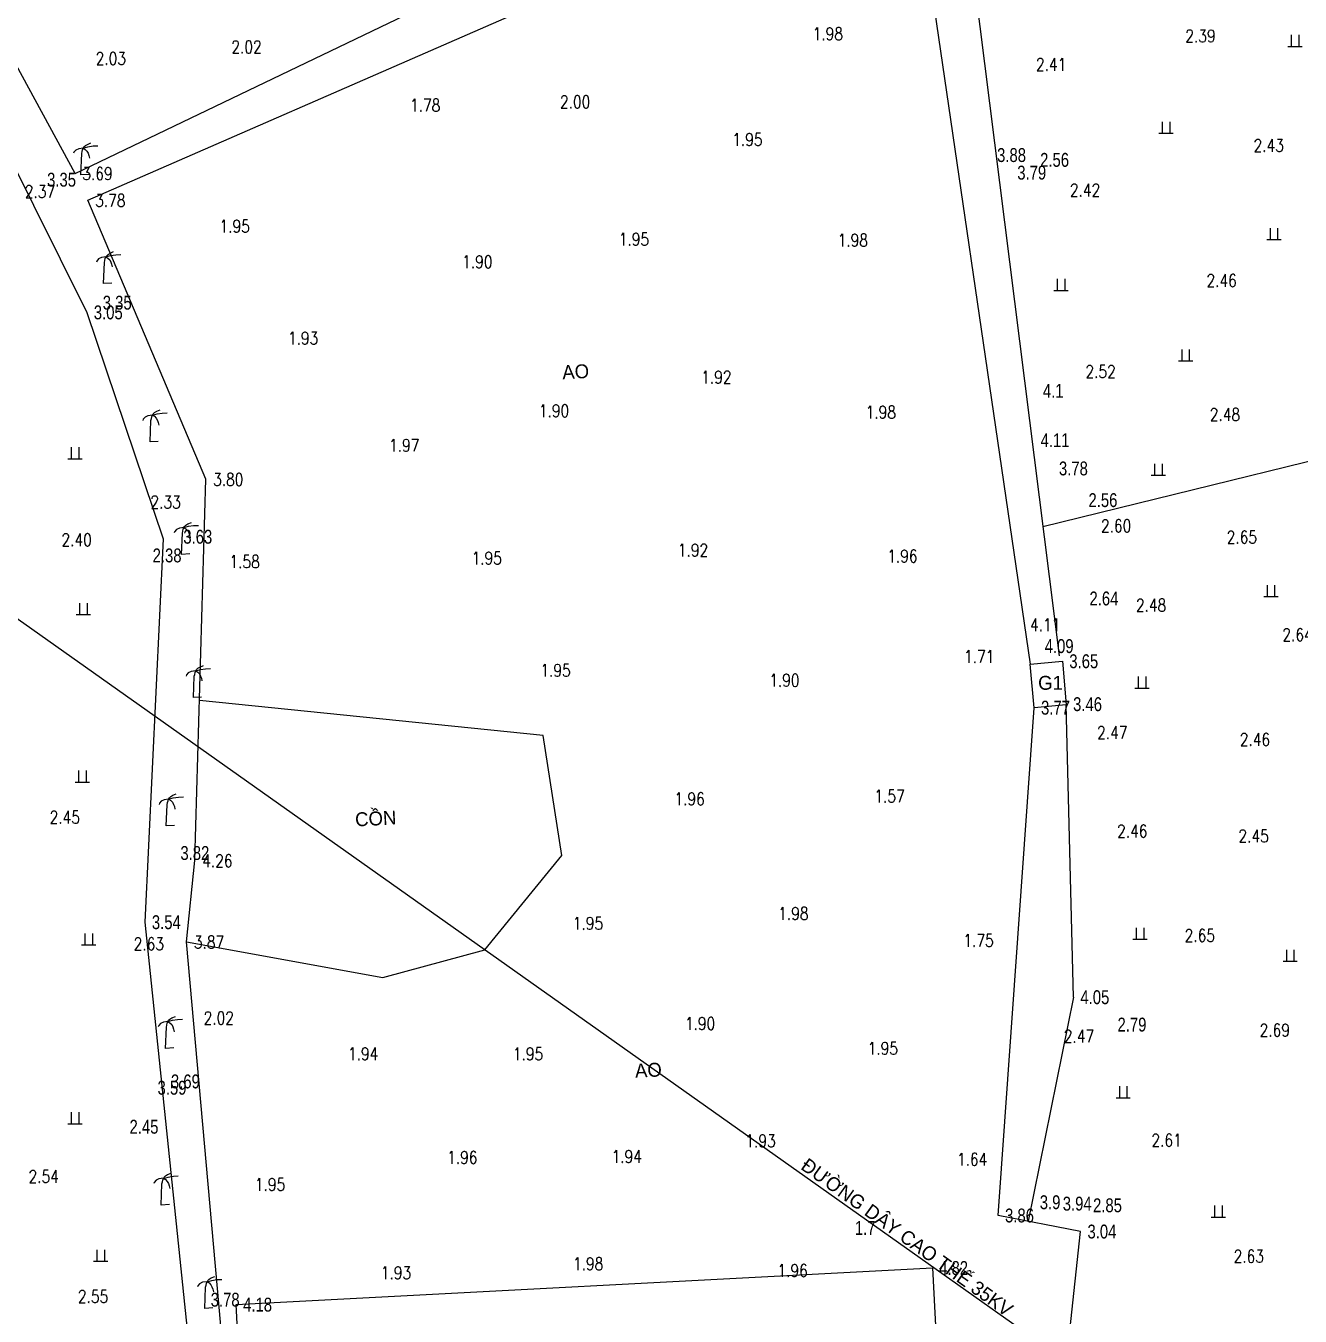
# Model space of a CAD drawing. Header units: metres. Extents: x 568068 to 569216, y 2065829 to 2066671.
# Drawn here: x 568948.7 to 569049.6, y 2066367 to 2066469.2 of the extents above; entities that cross this region are included whole.
import ezdxf

# ---------------------------------------------------------------- set-up
doc = ezdxf.new("R2010")
doc.units = ezdxf.units.M
doc.layers.add('neS', color=250, linetype='TUONG_XAY')
doc.styles.add('COS', font='vnsimli.shx', dxfattribs={"width": 0.8, "height": 1.1})
doc.styles.add('DIADANH1', font='VHAVAN.TTF', dxfattribs={"height": 2.3})
doc.linetypes.add('TAL_N_P', pattern='A,0.5,[130,ltypeshp.shx,S=0.25,R=0,X=0,Y=-0.25],1,[130,ltypeshp.shx,S=0.5,R=0,X=0,Y=-0.5],0.5', length=2)
doc.linetypes.add('TAL_N_T', pattern='A,0.5,[130,ltypeshp.shx,S=0.25,R=0,X=0,Y=0.25],1,[130,ltypeshp.shx,S=0.5,R=0,X=0,Y=0.5],0.5', length=2)
doc.linetypes.add('TUONG_XAY', pattern='A,0.1,[130,ltypeshp.shx,S=0.15,R=-90,X=0,Y=0.12],0.05,[130,ltypeshp.shx,S=0.15,R=-90,X=-0.05,Y=0.24],0.01,[130,ltypeshp.shx,S=0.12,R=0,X=0.09,Y=0.12],0.01,[130,ltypeshp.shx,S=0.12,R=0,X=-0.22,Y=0.12],2.4', length=2.57)
doc.linetypes.add('TUONGXAY', pattern='A,2,-0.8,[132,ltypeshp.shx,S=0.8,R=0,X=-0.8,Y=0],-0.8,8', length=11.6)

# ---------------------------------------------------------------- blocks, each defined once
blk = doc.blocks.new('A$C6F6A79B1')
at = {"layer": 'neS'}
for p, q in [((0, 0), (2.52, 0)), ((0.6, 2.03), (0.6, 0)), ((1.92, 2.03), (1.92, 0))]:
    blk.add_line(p, q, dxfattribs=at)

msp = doc.modelspace()

# ---------------------------------------------------------------- linework, layer by layer
at = {"layer": 'neS'}
for p, q in [((568952.87, 2066459.47), (568952.63, 2066459.37)), ((568952.87, 2066459.47), (568952.63, 2066459.37)), ((568952.87, 2066459.47), (568952.63, 2066459.37)), ((568952.87, 2066459.47), (568952.63, 2066459.37)), ((568953.21, 2066459.53), (568952.87, 2066459.47)), ((568953.21, 2066459.53), (568952.87, 2066459.47)), ((568953.21, 2066459.53), (568952.87, 2066459.47)), ((568953.21, 2066459.53), (568952.87, 2066459.47)), ((568953.17, 2066459.39), (568953.22, 2066459.52)), ((568953.17, 2066459.39), (568953.22, 2066459.52)), ((568953.17, 2066459.39), (568953.22, 2066459.52)), ((568953.17, 2066459.39), (568953.22, 2066459.52)), ((568953.22, 2066459.52), (568953.59, 2066459.63)), ((568953.22, 2066459.52), (568953.59, 2066459.63)), ((568953.22, 2066459.52), (568953.59, 2066459.63)), ((568953.22, 2066459.52), (568953.59, 2066459.63)), ((568953.22, 2066459.52), (568953.28, 2066459.62)), ((568953.22, 2066459.52), (568953.28, 2066459.62)), ((568953.22, 2066459.52), (568953.28, 2066459.62)), ((568953.22, 2066459.52), (568953.28, 2066459.62)), ((568953.22, 2066459.52), (568953.38, 2066459.42)), ((568953.22, 2066459.52), (568953.38, 2066459.42)), ((568953.22, 2066459.52), (568953.38, 2066459.42)), ((568953.22, 2066459.52), (568953.38, 2066459.42)), ((568953.28, 2066459.62), (568953.39, 2066459.72)), ((568953.28, 2066459.62), (568953.39, 2066459.72)), ((568953.28, 2066459.62), (568953.39, 2066459.72)), ((568953.28, 2066459.62), (568953.39, 2066459.72)), ((568953.39, 2066459.72), (568953.55, 2066459.82)), ((568953.39, 2066459.72), (568953.55, 2066459.82)), ((568953.39, 2066459.72), (568953.55, 2066459.82)), ((568953.39, 2066459.72), (568953.55, 2066459.82)), ((568953.55, 2066459.82), (568953.82, 2066459.93)), ((568953.55, 2066459.82), (568953.82, 2066459.93)), ((568953.55, 2066459.82), (568953.82, 2066459.93)), ((568953.55, 2066459.82), (568953.82, 2066459.93)), ((568953.59, 2066459.63), (568954, 2066459.69)), ((568953.59, 2066459.63), (568954, 2066459.69)), ((568953.59, 2066459.63), (568954, 2066459.69)), ((568953.59, 2066459.63), (568954, 2066459.69)), ((568954, 2066459.69), (568954.39, 2066459.7)), ((568954, 2066459.69), (568954.39, 2066459.7)), ((568954, 2066459.69), (568954.39, 2066459.7)), ((568954, 2066459.69), (568954.39, 2066459.7)), ((568952.49, 2066459.2), (568952.46, 2066459.11)), ((568952.49, 2066459.2), (568952.46, 2066459.11)), ((568952.49, 2066459.2), (568952.46, 2066459.11)), ((568952.49, 2066459.2), (568952.46, 2066459.11)), ((568952.63, 2066459.37), (568952.49, 2066459.2)), ((568952.63, 2066459.37), (568952.49, 2066459.2)), ((568952.63, 2066459.37), (568952.49, 2066459.2)), ((568952.63, 2066459.37), (568952.49, 2066459.2)), ((568953.04, 2066457.4), (568953.1, 2066459.09)), ((568953.04, 2066457.4), (568953.1, 2066459.09)), ((568953.04, 2066457.4), (568953.1, 2066459.09)), ((568953.04, 2066457.4), (568953.1, 2066459.09)), ((568953.1, 2066459.09), (568953.14, 2066459.24)), ((568953.1, 2066459.09), (568953.14, 2066459.24)), ((568953.1, 2066459.09), (568953.14, 2066459.24)), ((568953.1, 2066459.09), (568953.14, 2066459.24)), ((568953.14, 2066459.24), (568953.17, 2066459.39)), ((568953.14, 2066459.24), (568953.17, 2066459.39)), ((568953.14, 2066459.24), (568953.17, 2066459.39)), ((568953.14, 2066459.24), (568953.17, 2066459.39)), ((568953.38, 2066459.42), (568953.52, 2066459.28)), ((568953.38, 2066459.42), (568953.52, 2066459.28)), ((568953.38, 2066459.42), (568953.52, 2066459.28)), ((568953.38, 2066459.42), (568953.52, 2066459.28)), ((568953.52, 2066459.28), (568953.61, 2066459.11)), ((568953.52, 2066459.28), (568953.61, 2066459.11)), ((568953.52, 2066459.28), (568953.61, 2066459.11)), ((568953.52, 2066459.28), (568953.61, 2066459.11)), ((568953.61, 2066459.11), (568953.67, 2066458.93)), ((568953.61, 2066459.11), (568953.67, 2066458.93)), ((568953.61, 2066459.11), (568953.67, 2066458.93)), ((568953.61, 2066459.11), (568953.67, 2066458.93)), ((568953.67, 2066458.93), (568953.72, 2066458.72)), ((568953.67, 2066458.93), (568953.72, 2066458.72)), ((568953.67, 2066458.93), (568953.72, 2066458.72)), ((568953.67, 2066458.93), (568953.72, 2066458.72)), ((568953.69, 2066457.44), (568953.04, 2066457.4)), ((568953.69, 2066457.44), (568953.04, 2066457.4)), ((568953.69, 2066457.44), (568953.04, 2066457.4)), ((568953.69, 2066457.44), (568953.04, 2066457.4)), ((568955.35, 2066451.21), (568955.62, 2066451.32)), ((568955.35, 2066451.21), (568955.62, 2066451.32)), ((568955.35, 2066451.21), (568955.62, 2066451.32)), ((568955.35, 2066451.21), (568955.62, 2066451.32)), ((568954.29, 2066450.58), (568954.26, 2066450.49)), ((568954.29, 2066450.58), (568954.26, 2066450.49)), ((568954.29, 2066450.58), (568954.26, 2066450.49)), ((568954.29, 2066450.58), (568954.26, 2066450.49)), ((568954.43, 2066450.75), (568954.29, 2066450.58)), ((568954.43, 2066450.75), (568954.29, 2066450.58)), ((568954.43, 2066450.75), (568954.29, 2066450.58)), ((568954.43, 2066450.75), (568954.29, 2066450.58)), ((568954.67, 2066450.86), (568954.43, 2066450.75)), ((568954.67, 2066450.86), (568954.43, 2066450.75)), ((568954.67, 2066450.86), (568954.43, 2066450.75)), ((568954.67, 2066450.86), (568954.43, 2066450.75)), ((568955.01, 2066450.91), (568954.67, 2066450.86)), ((568955.01, 2066450.91), (568954.67, 2066450.86)), ((568955.01, 2066450.91), (568954.67, 2066450.86)), ((568955.01, 2066450.91), (568954.67, 2066450.86)), ((568954.84, 2066448.79), (568954.9, 2066450.47)), ((568954.84, 2066448.79), (568954.9, 2066450.47)), ((568954.84, 2066448.79), (568954.9, 2066450.47)), ((568954.84, 2066448.79), (568954.9, 2066450.47)), ((568954.9, 2066450.47), (568954.94, 2066450.63)), ((568954.9, 2066450.47), (568954.94, 2066450.63)), ((568954.9, 2066450.47), (568954.94, 2066450.63)), ((568954.9, 2066450.47), (568954.94, 2066450.63)), ((568954.94, 2066450.63), (568954.97, 2066450.77)), ((568954.94, 2066450.63), (568954.97, 2066450.77)), ((568954.94, 2066450.63), (568954.97, 2066450.77)), ((568954.94, 2066450.63), (568954.97, 2066450.77)), ((568954.97, 2066450.77), (568955.02, 2066450.9)), ((568954.97, 2066450.77), (568955.02, 2066450.9)), ((568954.97, 2066450.77), (568955.02, 2066450.9)), ((568954.97, 2066450.77), (568955.02, 2066450.9)), ((568955.02, 2066450.9), (568955.39, 2066451.01)), ((568955.02, 2066450.9), (568955.39, 2066451.01)), ((568955.02, 2066450.9), (568955.39, 2066451.01)), ((568955.02, 2066450.9), (568955.39, 2066451.01)), ((568955.02, 2066450.9), (568955.08, 2066451)), ((568955.02, 2066450.9), (568955.08, 2066451)), ((568955.02, 2066450.9), (568955.08, 2066451)), ((568955.02, 2066450.9), (568955.08, 2066451)), ((568955.02, 2066450.9), (568955.18, 2066450.81)), ((568955.02, 2066450.9), (568955.18, 2066450.81)), ((568955.02, 2066450.9), (568955.18, 2066450.81)), ((568955.02, 2066450.9), (568955.18, 2066450.81)), ((568955.08, 2066451), (568955.19, 2066451.1)), ((568955.08, 2066451), (568955.19, 2066451.1)), ((568955.08, 2066451), (568955.19, 2066451.1)), ((568955.08, 2066451), (568955.19, 2066451.1)), ((568955.18, 2066450.81), (568955.32, 2066450.66)), ((568955.18, 2066450.81), (568955.32, 2066450.66)), ((568955.18, 2066450.81), (568955.32, 2066450.66)), ((568955.18, 2066450.81), (568955.32, 2066450.66)), ((568955.19, 2066451.1), (568955.35, 2066451.21)), ((568955.19, 2066451.1), (568955.35, 2066451.21)), ((568955.19, 2066451.1), (568955.35, 2066451.21)), ((568955.19, 2066451.1), (568955.35, 2066451.21)), ((568955.32, 2066450.66), (568955.41, 2066450.49)), ((568955.32, 2066450.66), (568955.41, 2066450.49)), ((568955.32, 2066450.66), (568955.41, 2066450.49)), ((568955.32, 2066450.66), (568955.41, 2066450.49)), ((568955.39, 2066451.01), (568955.8, 2066451.07)), ((568955.39, 2066451.01), (568955.8, 2066451.07)), ((568955.39, 2066451.01), (568955.8, 2066451.07)), ((568955.39, 2066451.01), (568955.8, 2066451.07)), ((568955.41, 2066450.49), (568955.47, 2066450.32)), ((568955.41, 2066450.49), (568955.47, 2066450.32)), ((568955.41, 2066450.49), (568955.47, 2066450.32)), ((568955.41, 2066450.49), (568955.47, 2066450.32)), ((568955.47, 2066450.32), (568955.52, 2066450.11)), ((568955.47, 2066450.32), (568955.52, 2066450.11)), ((568955.47, 2066450.32), (568955.52, 2066450.11)), ((568955.47, 2066450.32), (568955.52, 2066450.11)), ((568955.8, 2066451.07), (568956.19, 2066451.09)), ((568955.8, 2066451.07), (568956.19, 2066451.09)), ((568955.8, 2066451.07), (568956.19, 2066451.09)), ((568955.8, 2066451.07), (568956.19, 2066451.09)), ((568955.49, 2066448.83), (568954.84, 2066448.79)), ((568955.49, 2066448.83), (568954.84, 2066448.79)), ((568955.49, 2066448.83), (568954.84, 2066448.79)), ((568955.49, 2066448.83), (568954.84, 2066448.79)), ((568957.98, 2066438.05), (568957.95, 2066437.96)), ((568957.98, 2066438.05), (568957.95, 2066437.96)), ((568957.98, 2066438.05), (568957.95, 2066437.96)), ((568957.98, 2066438.05), (568957.95, 2066437.96)), ((568958.12, 2066438.22), (568957.98, 2066438.05)), ((568958.12, 2066438.22), (568957.98, 2066438.05)), ((568958.12, 2066438.22), (568957.98, 2066438.05)), ((568958.12, 2066438.22), (568957.98, 2066438.05)), ((568958.35, 2066438.33), (568958.12, 2066438.22)), ((568958.35, 2066438.33), (568958.12, 2066438.22)), ((568958.35, 2066438.33), (568958.12, 2066438.22)), ((568958.35, 2066438.33), (568958.12, 2066438.22)), ((568958.7, 2066438.38), (568958.35, 2066438.33)), ((568958.7, 2066438.38), (568958.35, 2066438.33)), ((568958.7, 2066438.38), (568958.35, 2066438.33)), ((568958.7, 2066438.38), (568958.35, 2066438.33)), ((568958.59, 2066437.94), (568958.63, 2066438.1)), ((568958.59, 2066437.94), (568958.63, 2066438.1)), ((568958.59, 2066437.94), (568958.63, 2066438.1)), ((568958.59, 2066437.94), (568958.63, 2066438.1)), ((568958.63, 2066438.1), (568958.66, 2066438.24)), ((568958.63, 2066438.1), (568958.66, 2066438.24)), ((568958.63, 2066438.1), (568958.66, 2066438.24)), ((568958.63, 2066438.1), (568958.66, 2066438.24)), ((568958.66, 2066438.24), (568958.71, 2066438.37)), ((568958.66, 2066438.24), (568958.71, 2066438.37)), ((568958.66, 2066438.24), (568958.71, 2066438.37)), ((568958.66, 2066438.24), (568958.71, 2066438.37)), ((568958.71, 2066438.37), (568959.07, 2066438.48)), ((568958.71, 2066438.37), (568959.07, 2066438.48)), ((568958.71, 2066438.37), (568959.07, 2066438.48)), ((568958.71, 2066438.37), (568959.07, 2066438.48)), ((568958.71, 2066438.37), (568958.77, 2066438.47)), ((568958.71, 2066438.37), (568958.77, 2066438.47)), ((568958.71, 2066438.37), (568958.77, 2066438.47)), ((568958.71, 2066438.37), (568958.77, 2066438.47)), ((568958.71, 2066438.37), (568958.87, 2066438.28)), ((568958.71, 2066438.37), (568958.87, 2066438.28)), ((568958.71, 2066438.37), (568958.87, 2066438.28)), ((568958.71, 2066438.37), (568958.87, 2066438.28)), ((568958.77, 2066438.47), (568958.87, 2066438.57)), ((568958.77, 2066438.47), (568958.87, 2066438.57)), ((568958.77, 2066438.47), (568958.87, 2066438.57)), ((568958.77, 2066438.47), (568958.87, 2066438.57)), ((568958.87, 2066438.57), (568959.04, 2066438.68)), ((568958.87, 2066438.57), (568959.04, 2066438.68)), ((568958.87, 2066438.57), (568959.04, 2066438.68)), ((568958.87, 2066438.57), (568959.04, 2066438.68)), ((568958.87, 2066438.28), (568959.01, 2066438.13)), ((568958.87, 2066438.28), (568959.01, 2066438.13)), ((568958.87, 2066438.28), (568959.01, 2066438.13)), ((568958.87, 2066438.28), (568959.01, 2066438.13)), ((568959.01, 2066438.13), (568959.1, 2066437.96)), ((568959.01, 2066438.13), (568959.1, 2066437.96)), ((568959.01, 2066438.13), (568959.1, 2066437.96)), ((568959.01, 2066438.13), (568959.1, 2066437.96)), ((568959.04, 2066438.68), (568959.31, 2066438.79)), ((568959.04, 2066438.68), (568959.31, 2066438.79)), ((568959.04, 2066438.68), (568959.31, 2066438.79)), ((568959.04, 2066438.68), (568959.31, 2066438.79)), ((568959.07, 2066438.48), (568959.48, 2066438.54)), ((568959.07, 2066438.48), (568959.48, 2066438.54)), ((568959.07, 2066438.48), (568959.48, 2066438.54)), ((568959.07, 2066438.48), (568959.48, 2066438.54)), ((568959.48, 2066438.54), (568959.87, 2066438.55)), ((568959.48, 2066438.54), (568959.87, 2066438.55)), ((568959.48, 2066438.54), (568959.87, 2066438.55)), ((568959.48, 2066438.54), (568959.87, 2066438.55)), ((568958.52, 2066436.25), (568958.59, 2066437.94)), ((568958.52, 2066436.25), (568958.59, 2066437.94)), ((568958.52, 2066436.25), (568958.59, 2066437.94)), ((568958.52, 2066436.25), (568958.59, 2066437.94)), ((568959.1, 2066437.96), (568959.15, 2066437.79)), ((568959.1, 2066437.96), (568959.15, 2066437.79)), ((568959.1, 2066437.96), (568959.15, 2066437.79)), ((568959.1, 2066437.96), (568959.15, 2066437.79)), ((568959.15, 2066437.79), (568959.21, 2066437.57)), ((568959.15, 2066437.79), (568959.21, 2066437.57)), ((568959.15, 2066437.79), (568959.21, 2066437.57)), ((568959.15, 2066437.79), (568959.21, 2066437.57)), ((568959.17, 2066436.29), (568958.52, 2066436.25)), ((568959.17, 2066436.29), (568958.52, 2066436.25)), ((568959.17, 2066436.29), (568958.52, 2066436.25)), ((568959.17, 2066436.29), (568958.52, 2066436.25)), ((568961.52, 2066429.76), (568961.8, 2066429.87)), ((568961.52, 2066429.76), (568961.8, 2066429.87)), ((568961.52, 2066429.76), (568961.8, 2066429.87)), ((568961.52, 2066429.76), (568961.8, 2066429.87)), ((568960.46, 2066429.14), (568960.43, 2066429.05)), ((568960.46, 2066429.14), (568960.43, 2066429.05)), ((568960.46, 2066429.14), (568960.43, 2066429.05)), ((568960.46, 2066429.14), (568960.43, 2066429.05)), ((568960.6, 2066429.31), (568960.46, 2066429.14)), ((568960.6, 2066429.31), (568960.46, 2066429.14)), ((568960.6, 2066429.31), (568960.46, 2066429.14)), ((568960.6, 2066429.31), (568960.46, 2066429.14)), ((568960.84, 2066429.42), (568960.6, 2066429.31)), ((568960.84, 2066429.42), (568960.6, 2066429.31)), ((568960.84, 2066429.42), (568960.6, 2066429.31)), ((568960.84, 2066429.42), (568960.6, 2066429.31)), ((568961.19, 2066429.47), (568960.84, 2066429.42)), ((568961.19, 2066429.47), (568960.84, 2066429.42)), ((568961.19, 2066429.47), (568960.84, 2066429.42)), ((568961.19, 2066429.47), (568960.84, 2066429.42)), ((568961.01, 2066427.34), (568961.08, 2066429.03)), ((568961.01, 2066427.34), (568961.08, 2066429.03)), ((568961.01, 2066427.34), (568961.08, 2066429.03)), ((568961.01, 2066427.34), (568961.08, 2066429.03)), ((568961.08, 2066429.03), (568961.11, 2066429.18)), ((568961.08, 2066429.03), (568961.11, 2066429.18)), ((568961.08, 2066429.03), (568961.11, 2066429.18)), ((568961.08, 2066429.03), (568961.11, 2066429.18)), ((568961.11, 2066429.18), (568961.15, 2066429.33)), ((568961.11, 2066429.18), (568961.15, 2066429.33)), ((568961.11, 2066429.18), (568961.15, 2066429.33)), ((568961.11, 2066429.18), (568961.15, 2066429.33)), ((568961.15, 2066429.33), (568961.19, 2066429.46)), ((568961.15, 2066429.33), (568961.19, 2066429.46)), ((568961.15, 2066429.33), (568961.19, 2066429.46)), ((568961.15, 2066429.33), (568961.19, 2066429.46)), ((568961.19, 2066429.46), (568961.56, 2066429.57)), ((568961.19, 2066429.46), (568961.56, 2066429.57)), ((568961.19, 2066429.46), (568961.56, 2066429.57)), ((568961.19, 2066429.46), (568961.56, 2066429.57)), ((568961.19, 2066429.46), (568961.25, 2066429.56)), ((568961.19, 2066429.46), (568961.25, 2066429.56)), ((568961.19, 2066429.46), (568961.25, 2066429.56)), ((568961.19, 2066429.46), (568961.25, 2066429.56)), ((568961.19, 2066429.46), (568961.35, 2066429.36)), ((568961.19, 2066429.46), (568961.35, 2066429.36)), ((568961.19, 2066429.46), (568961.35, 2066429.36)), ((568961.19, 2066429.46), (568961.35, 2066429.36)), ((568961.25, 2066429.56), (568961.36, 2066429.66)), ((568961.25, 2066429.56), (568961.36, 2066429.66)), ((568961.25, 2066429.56), (568961.36, 2066429.66)), ((568961.25, 2066429.56), (568961.36, 2066429.66)), ((568961.35, 2066429.36), (568961.5, 2066429.22)), ((568961.35, 2066429.36), (568961.5, 2066429.22)), ((568961.35, 2066429.36), (568961.5, 2066429.22)), ((568961.35, 2066429.36), (568961.5, 2066429.22)), ((568961.36, 2066429.66), (568961.52, 2066429.76)), ((568961.36, 2066429.66), (568961.52, 2066429.76)), ((568961.36, 2066429.66), (568961.52, 2066429.76)), ((568961.36, 2066429.66), (568961.52, 2066429.76)), ((568961.5, 2066429.22), (568961.58, 2066429.05)), ((568961.5, 2066429.22), (568961.58, 2066429.05)), ((568961.5, 2066429.22), (568961.58, 2066429.05)), ((568961.5, 2066429.22), (568961.58, 2066429.05)), ((568961.56, 2066429.57), (568961.97, 2066429.63)), ((568961.56, 2066429.57), (568961.97, 2066429.63)), ((568961.56, 2066429.57), (568961.97, 2066429.63)), ((568961.56, 2066429.57), (568961.97, 2066429.63)), ((568961.58, 2066429.05), (568961.64, 2066428.88)), ((568961.58, 2066429.05), (568961.64, 2066428.88)), ((568961.58, 2066429.05), (568961.64, 2066428.88)), ((568961.58, 2066429.05), (568961.64, 2066428.88)), ((568961.64, 2066428.88), (568961.69, 2066428.66)), ((568961.64, 2066428.88), (568961.69, 2066428.66)), ((568961.64, 2066428.88), (568961.69, 2066428.66)), ((568961.64, 2066428.88), (568961.69, 2066428.66)), ((568961.97, 2066429.63), (568962.36, 2066429.64)), ((568961.97, 2066429.63), (568962.36, 2066429.64)), ((568961.97, 2066429.63), (568962.36, 2066429.64)), ((568961.97, 2066429.63), (568962.36, 2066429.64)), ((568961.66, 2066427.38), (568961.01, 2066427.34)), ((568961.66, 2066427.38), (568961.01, 2066427.34)), ((568961.66, 2066427.38), (568961.01, 2066427.34)), ((568961.66, 2066427.38), (568961.01, 2066427.34)), ((568961.4, 2066417.8), (568961.37, 2066417.71)), ((568961.4, 2066417.8), (568961.37, 2066417.71)), ((568961.4, 2066417.8), (568961.37, 2066417.71)), ((568961.4, 2066417.8), (568961.37, 2066417.71)), ((568961.54, 2066417.97), (568961.4, 2066417.8)), ((568961.54, 2066417.97), (568961.4, 2066417.8)), ((568961.54, 2066417.97), (568961.4, 2066417.8)), ((568961.54, 2066417.97), (568961.4, 2066417.8)), ((568961.78, 2066418.08), (568961.54, 2066417.97)), ((568961.78, 2066418.08), (568961.54, 2066417.97)), ((568961.78, 2066418.08), (568961.54, 2066417.97)), ((568961.78, 2066418.08), (568961.54, 2066417.97)), ((568962.13, 2066418.13), (568961.78, 2066418.08)), ((568962.13, 2066418.13), (568961.78, 2066418.08)), ((568962.13, 2066418.13), (568961.78, 2066418.08)), ((568962.13, 2066418.13), (568961.78, 2066418.08)), ((568961.95, 2066416), (568962.01, 2066417.69)), ((568961.95, 2066416), (568962.01, 2066417.69)), ((568961.95, 2066416), (568962.01, 2066417.69)), ((568961.95, 2066416), (568962.01, 2066417.69)), ((568962.01, 2066417.69), (568962.05, 2066417.84)), ((568962.01, 2066417.69), (568962.05, 2066417.84)), ((568962.01, 2066417.69), (568962.05, 2066417.84)), ((568962.01, 2066417.69), (568962.05, 2066417.84)), ((568962.05, 2066417.84), (568962.08, 2066417.99)), ((568962.05, 2066417.84), (568962.08, 2066417.99)), ((568962.05, 2066417.84), (568962.08, 2066417.99)), ((568962.05, 2066417.84), (568962.08, 2066417.99)), ((568962.08, 2066417.99), (568962.13, 2066418.12)), ((568962.08, 2066417.99), (568962.13, 2066418.12)), ((568962.08, 2066417.99), (568962.13, 2066418.12)), ((568962.08, 2066417.99), (568962.13, 2066418.12)), ((568962.13, 2066418.12), (568962.5, 2066418.23)), ((568962.13, 2066418.12), (568962.5, 2066418.23)), ((568962.13, 2066418.12), (568962.5, 2066418.23)), ((568962.13, 2066418.12), (568962.5, 2066418.23)), ((568962.13, 2066418.12), (568962.19, 2066418.22)), ((568962.13, 2066418.12), (568962.19, 2066418.22)), ((568962.13, 2066418.12), (568962.19, 2066418.22)), ((568962.13, 2066418.12), (568962.19, 2066418.22)), ((568962.13, 2066418.12), (568962.29, 2066418.02)), ((568962.13, 2066418.12), (568962.29, 2066418.02)), ((568962.13, 2066418.12), (568962.29, 2066418.02)), ((568962.13, 2066418.12), (568962.29, 2066418.02)), ((568962.19, 2066418.22), (568962.3, 2066418.32)), ((568962.19, 2066418.22), (568962.3, 2066418.32)), ((568962.19, 2066418.22), (568962.3, 2066418.32)), ((568962.19, 2066418.22), (568962.3, 2066418.32)), ((568962.29, 2066418.02), (568962.43, 2066417.88)), ((568962.29, 2066418.02), (568962.43, 2066417.88)), ((568962.29, 2066418.02), (568962.43, 2066417.88)), ((568962.29, 2066418.02), (568962.43, 2066417.88)), ((568962.3, 2066418.32), (568962.46, 2066418.42)), ((568962.3, 2066418.32), (568962.46, 2066418.42)), ((568962.3, 2066418.32), (568962.46, 2066418.42)), ((568962.3, 2066418.32), (568962.46, 2066418.42)), ((568962.43, 2066417.88), (568962.52, 2066417.71)), ((568962.43, 2066417.88), (568962.52, 2066417.71)), ((568962.43, 2066417.88), (568962.52, 2066417.71)), ((568962.43, 2066417.88), (568962.52, 2066417.71)), ((568962.46, 2066418.42), (568962.74, 2066418.53)), ((568962.46, 2066418.42), (568962.74, 2066418.53)), ((568962.46, 2066418.42), (568962.74, 2066418.53)), ((568962.46, 2066418.42), (568962.74, 2066418.53)), ((568962.5, 2066418.23), (568962.91, 2066418.29)), ((568962.5, 2066418.23), (568962.91, 2066418.29)), ((568962.5, 2066418.23), (568962.91, 2066418.29)), ((568962.5, 2066418.23), (568962.91, 2066418.29)), ((568962.52, 2066417.71), (568962.58, 2066417.54)), ((568962.52, 2066417.71), (568962.58, 2066417.54)), ((568962.52, 2066417.71), (568962.58, 2066417.54)), ((568962.52, 2066417.71), (568962.58, 2066417.54)), ((568962.91, 2066418.29), (568963.3, 2066418.3)), ((568962.91, 2066418.29), (568963.3, 2066418.3)), ((568962.91, 2066418.29), (568963.3, 2066418.3)), ((568962.91, 2066418.29), (568963.3, 2066418.3)), ((568962.58, 2066417.54), (568962.63, 2066417.32)), ((568962.58, 2066417.54), (568962.63, 2066417.32)), ((568962.58, 2066417.54), (568962.63, 2066417.32)), ((568962.58, 2066417.54), (568962.63, 2066417.32)), ((568962.6, 2066416.04), (568961.95, 2066416)), ((568962.6, 2066416.04), (568961.95, 2066416)), ((568962.6, 2066416.04), (568961.95, 2066416)), ((568962.6, 2066416.04), (568961.95, 2066416)), ((568960.32, 2066408.26), (568960.59, 2066408.37)), ((568960.32, 2066408.26), (568960.59, 2066408.37)), ((568960.32, 2066408.26), (568960.59, 2066408.37)), ((568960.32, 2066408.26), (568960.59, 2066408.37)), ((568959.26, 2066407.63), (568959.23, 2066407.54)), ((568959.26, 2066407.63), (568959.23, 2066407.54)), ((568959.26, 2066407.63), (568959.23, 2066407.54)), ((568959.26, 2066407.63), (568959.23, 2066407.54)), ((568959.4, 2066407.8), (568959.26, 2066407.63)), ((568959.4, 2066407.8), (568959.26, 2066407.63)), ((568959.4, 2066407.8), (568959.26, 2066407.63)), ((568959.4, 2066407.8), (568959.26, 2066407.63)), ((568959.64, 2066407.91), (568959.4, 2066407.8)), ((568959.64, 2066407.91), (568959.4, 2066407.8)), ((568959.64, 2066407.91), (568959.4, 2066407.8)), ((568959.64, 2066407.91), (568959.4, 2066407.8)), ((568959.98, 2066407.96), (568959.64, 2066407.91)), ((568959.98, 2066407.96), (568959.64, 2066407.91)), ((568959.98, 2066407.96), (568959.64, 2066407.91)), ((568959.98, 2066407.96), (568959.64, 2066407.91)), ((568959.8, 2066405.84), (568959.87, 2066407.52)), ((568959.8, 2066405.84), (568959.87, 2066407.52)), ((568959.8, 2066405.84), (568959.87, 2066407.52)), ((568959.8, 2066405.84), (568959.87, 2066407.52)), ((568959.87, 2066407.52), (568959.91, 2066407.68)), ((568959.87, 2066407.52), (568959.91, 2066407.68)), ((568959.87, 2066407.52), (568959.91, 2066407.68)), ((568959.87, 2066407.52), (568959.91, 2066407.68)), ((568959.91, 2066407.68), (568959.94, 2066407.82)), ((568959.91, 2066407.68), (568959.94, 2066407.82)), ((568959.91, 2066407.68), (568959.94, 2066407.82)), ((568959.91, 2066407.68), (568959.94, 2066407.82)), ((568959.94, 2066407.82), (568959.99, 2066407.96)), ((568959.94, 2066407.82), (568959.99, 2066407.96)), ((568959.94, 2066407.82), (568959.99, 2066407.96)), ((568959.94, 2066407.82), (568959.99, 2066407.96)), ((568959.99, 2066407.96), (568960.35, 2066408.06)), ((568959.99, 2066407.96), (568960.35, 2066408.06)), ((568959.99, 2066407.96), (568960.35, 2066408.06)), ((568959.99, 2066407.96), (568960.35, 2066408.06)), ((568959.99, 2066407.96), (568960.05, 2066408.05)), ((568959.99, 2066407.96), (568960.05, 2066408.05)), ((568959.99, 2066407.96), (568960.05, 2066408.05)), ((568959.99, 2066407.96), (568960.05, 2066408.05)), ((568959.99, 2066407.96), (568960.15, 2066407.86)), ((568959.99, 2066407.96), (568960.15, 2066407.86)), ((568959.99, 2066407.96), (568960.15, 2066407.86)), ((568959.99, 2066407.96), (568960.15, 2066407.86)), ((568960.05, 2066408.05), (568960.16, 2066408.16)), ((568960.05, 2066408.05), (568960.16, 2066408.16)), ((568960.05, 2066408.05), (568960.16, 2066408.16)), ((568960.05, 2066408.05), (568960.16, 2066408.16)), ((568960.15, 2066407.86), (568960.29, 2066407.72)), ((568960.15, 2066407.86), (568960.29, 2066407.72)), ((568960.15, 2066407.86), (568960.29, 2066407.72)), ((568960.15, 2066407.86), (568960.29, 2066407.72)), ((568960.16, 2066408.16), (568960.32, 2066408.26)), ((568960.16, 2066408.16), (568960.32, 2066408.26)), ((568960.16, 2066408.16), (568960.32, 2066408.26)), ((568960.16, 2066408.16), (568960.32, 2066408.26)), ((568960.29, 2066407.72), (568960.38, 2066407.54)), ((568960.29, 2066407.72), (568960.38, 2066407.54)), ((568960.29, 2066407.72), (568960.38, 2066407.54)), ((568960.29, 2066407.72), (568960.38, 2066407.54)), ((568960.35, 2066408.06), (568960.77, 2066408.12)), ((568960.35, 2066408.06), (568960.77, 2066408.12)), ((568960.35, 2066408.06), (568960.77, 2066408.12)), ((568960.35, 2066408.06), (568960.77, 2066408.12)), ((568960.38, 2066407.54), (568960.44, 2066407.37)), ((568960.38, 2066407.54), (568960.44, 2066407.37)), ((568960.38, 2066407.54), (568960.44, 2066407.37)), ((568960.38, 2066407.54), (568960.44, 2066407.37)), ((568960.44, 2066407.37), (568960.49, 2066407.16)), ((568960.44, 2066407.37), (568960.49, 2066407.16)), ((568960.44, 2066407.37), (568960.49, 2066407.16)), ((568960.44, 2066407.37), (568960.49, 2066407.16)), ((568960.77, 2066408.12), (568961.16, 2066408.14)), ((568960.77, 2066408.12), (568961.16, 2066408.14)), ((568960.77, 2066408.12), (568961.16, 2066408.14)), ((568960.77, 2066408.12), (568961.16, 2066408.14)), ((568960.46, 2066405.88), (568959.8, 2066405.84)), ((568960.46, 2066405.88), (568959.8, 2066405.84)), ((568960.46, 2066405.88), (568959.8, 2066405.84)), ((568960.46, 2066405.88), (568959.8, 2066405.84)), ((568959.2, 2066390.02), (568959.16, 2066389.93)), ((568959.2, 2066390.02), (568959.16, 2066389.93)), ((568959.2, 2066390.02), (568959.16, 2066389.93)), ((568959.2, 2066390.02), (568959.16, 2066389.93)), ((568959.34, 2066390.19), (568959.2, 2066390.02)), ((568959.34, 2066390.19), (568959.2, 2066390.02)), ((568959.34, 2066390.19), (568959.2, 2066390.02)), ((568959.34, 2066390.19), (568959.2, 2066390.02)), ((568959.57, 2066390.29), (568959.34, 2066390.19)), ((568959.57, 2066390.29), (568959.34, 2066390.19)), ((568959.57, 2066390.29), (568959.34, 2066390.19)), ((568959.57, 2066390.29), (568959.34, 2066390.19)), ((568959.92, 2066390.34), (568959.57, 2066390.29)), ((568959.92, 2066390.34), (568959.57, 2066390.29)), ((568959.92, 2066390.34), (568959.57, 2066390.29)), ((568959.92, 2066390.34), (568959.57, 2066390.29)), ((568959.81, 2066389.91), (568959.84, 2066390.06)), ((568959.81, 2066389.91), (568959.84, 2066390.06)), ((568959.81, 2066389.91), (568959.84, 2066390.06)), ((568959.81, 2066389.91), (568959.84, 2066390.06)), ((568959.84, 2066390.06), (568959.88, 2066390.21)), ((568959.84, 2066390.06), (568959.88, 2066390.21)), ((568959.84, 2066390.06), (568959.88, 2066390.21)), ((568959.84, 2066390.06), (568959.88, 2066390.21)), ((568959.88, 2066390.21), (568959.93, 2066390.34)), ((568959.88, 2066390.21), (568959.93, 2066390.34)), ((568959.88, 2066390.21), (568959.93, 2066390.34)), ((568959.88, 2066390.21), (568959.93, 2066390.34)), ((568959.93, 2066390.34), (568959.99, 2066390.44)), ((568959.93, 2066390.34), (568959.99, 2066390.44)), ((568959.93, 2066390.34), (568960.29, 2066390.44)), ((568959.93, 2066390.34), (568960.29, 2066390.44)), ((568959.93, 2066390.34), (568959.99, 2066390.44)), ((568959.93, 2066390.34), (568959.99, 2066390.44)), ((568959.93, 2066390.34), (568960.29, 2066390.44)), ((568959.93, 2066390.34), (568960.29, 2066390.44)), ((568959.93, 2066390.34), (568960.08, 2066390.24)), ((568959.93, 2066390.34), (568960.08, 2066390.24)), ((568959.93, 2066390.34), (568960.08, 2066390.24)), ((568959.93, 2066390.34), (568960.08, 2066390.24)), ((568959.99, 2066390.44), (568960.09, 2066390.54)), ((568959.99, 2066390.44), (568960.09, 2066390.54)), ((568959.99, 2066390.44), (568960.09, 2066390.54)), ((568959.99, 2066390.44), (568960.09, 2066390.54)), ((568960.08, 2066390.24), (568960.23, 2066390.1)), ((568960.08, 2066390.24), (568960.23, 2066390.1)), ((568960.08, 2066390.24), (568960.23, 2066390.1)), ((568960.08, 2066390.24), (568960.23, 2066390.1)), ((568960.09, 2066390.54), (568960.25, 2066390.64)), ((568960.09, 2066390.54), (568960.25, 2066390.64)), ((568960.09, 2066390.54), (568960.25, 2066390.64)), ((568960.09, 2066390.54), (568960.25, 2066390.64)), ((568960.23, 2066390.1), (568960.32, 2066389.93)), ((568960.23, 2066390.1), (568960.32, 2066389.93)), ((568960.23, 2066390.1), (568960.32, 2066389.93)), ((568960.23, 2066390.1), (568960.32, 2066389.93)), ((568960.25, 2066390.64), (568960.53, 2066390.75)), ((568960.25, 2066390.64), (568960.53, 2066390.75)), ((568960.25, 2066390.64), (568960.53, 2066390.75)), ((568960.25, 2066390.64), (568960.53, 2066390.75)), ((568960.29, 2066390.44), (568960.7, 2066390.51)), ((568960.29, 2066390.44), (568960.7, 2066390.51)), ((568960.29, 2066390.44), (568960.7, 2066390.51)), ((568960.29, 2066390.44), (568960.7, 2066390.51)), ((568960.7, 2066390.51), (568961.09, 2066390.52)), ((568960.7, 2066390.51), (568961.09, 2066390.52)), ((568960.7, 2066390.51), (568961.09, 2066390.52)), ((568960.7, 2066390.51), (568961.09, 2066390.52)), ((568959.74, 2066388.22), (568959.81, 2066389.91)), ((568959.74, 2066388.22), (568959.81, 2066389.91)), ((568959.74, 2066388.22), (568959.81, 2066389.91)), ((568959.74, 2066388.22), (568959.81, 2066389.91)), ((568960.32, 2066389.93), (568960.37, 2066389.75)), ((568960.32, 2066389.93), (568960.37, 2066389.75)), ((568960.32, 2066389.93), (568960.37, 2066389.75)), ((568960.32, 2066389.93), (568960.37, 2066389.75)), ((568960.37, 2066389.75), (568960.42, 2066389.54)), ((568960.37, 2066389.75), (568960.42, 2066389.54)), ((568960.37, 2066389.75), (568960.42, 2066389.54)), ((568960.37, 2066389.75), (568960.42, 2066389.54)), ((568960.39, 2066388.26), (568959.74, 2066388.22)), ((568960.39, 2066388.26), (568959.74, 2066388.22)), ((568960.39, 2066388.26), (568959.74, 2066388.22)), ((568960.39, 2066388.26), (568959.74, 2066388.22)), ((568958.99, 2066377.77), (568958.85, 2066377.6)), ((568958.99, 2066377.77), (568958.85, 2066377.6)), ((568958.99, 2066377.77), (568958.85, 2066377.6)), ((568958.99, 2066377.77), (568958.85, 2066377.6)), ((568959.22, 2066377.88), (568958.99, 2066377.77)), ((568959.22, 2066377.88), (568958.99, 2066377.77)), ((568959.22, 2066377.88), (568958.99, 2066377.77)), ((568959.22, 2066377.88), (568958.99, 2066377.77)), ((568959.57, 2066377.93), (568959.22, 2066377.88)), ((568959.57, 2066377.93), (568959.22, 2066377.88)), ((568959.57, 2066377.93), (568959.22, 2066377.88)), ((568959.57, 2066377.93), (568959.22, 2066377.88)), ((568959.5, 2066377.65), (568959.53, 2066377.79)), ((568959.5, 2066377.65), (568959.53, 2066377.79)), ((568959.5, 2066377.65), (568959.53, 2066377.79)), ((568959.5, 2066377.65), (568959.53, 2066377.79)), ((568959.53, 2066377.79), (568959.58, 2066377.92)), ((568959.53, 2066377.79), (568959.58, 2066377.92)), ((568959.53, 2066377.79), (568959.58, 2066377.92)), ((568959.53, 2066377.79), (568959.58, 2066377.92)), ((568959.58, 2066377.92), (568959.94, 2066378.03)), ((568959.58, 2066377.92), (568959.94, 2066378.03)), ((568959.58, 2066377.92), (568959.94, 2066378.03)), ((568959.58, 2066377.92), (568959.94, 2066378.03)), ((568959.58, 2066377.92), (568959.64, 2066378.02)), ((568959.58, 2066377.92), (568959.64, 2066378.02)), ((568959.58, 2066377.92), (568959.64, 2066378.02)), ((568959.58, 2066377.92), (568959.64, 2066378.02)), ((568959.58, 2066377.92), (568959.74, 2066377.83)), ((568959.58, 2066377.92), (568959.74, 2066377.83)), ((568959.58, 2066377.92), (568959.74, 2066377.83)), ((568959.58, 2066377.92), (568959.74, 2066377.83)), ((568959.64, 2066378.02), (568959.75, 2066378.12)), ((568959.64, 2066378.02), (568959.75, 2066378.12)), ((568959.64, 2066378.02), (568959.75, 2066378.12)), ((568959.64, 2066378.02), (568959.75, 2066378.12)), ((568959.74, 2066377.83), (568959.88, 2066377.68)), ((568959.74, 2066377.83), (568959.88, 2066377.68)), ((568959.74, 2066377.83), (568959.88, 2066377.68)), ((568959.74, 2066377.83), (568959.88, 2066377.68)), ((568959.75, 2066378.12), (568959.91, 2066378.23)), ((568959.75, 2066378.12), (568959.91, 2066378.23)), ((568959.75, 2066378.12), (568959.91, 2066378.23)), ((568959.75, 2066378.12), (568959.91, 2066378.23)), ((568959.88, 2066377.68), (568959.97, 2066377.51)), ((568959.88, 2066377.68), (568959.97, 2066377.51)), ((568959.88, 2066377.68), (568959.97, 2066377.51)), ((568959.88, 2066377.68), (568959.97, 2066377.51)), ((568959.91, 2066378.23), (568960.18, 2066378.34)), ((568959.91, 2066378.23), (568960.18, 2066378.34)), ((568959.91, 2066378.23), (568960.18, 2066378.34)), ((568959.91, 2066378.23), (568960.18, 2066378.34)), ((568959.94, 2066378.03), (568960.36, 2066378.09)), ((568959.94, 2066378.03), (568960.36, 2066378.09)), ((568959.94, 2066378.03), (568960.36, 2066378.09)), ((568959.94, 2066378.03), (568960.36, 2066378.09)), ((568960.36, 2066378.09), (568960.75, 2066378.11)), ((568960.36, 2066378.09), (568960.75, 2066378.11)), ((568960.36, 2066378.09), (568960.75, 2066378.11)), ((568960.36, 2066378.09), (568960.75, 2066378.11)), ((568958.85, 2066377.6), (568958.82, 2066377.51)), ((568958.85, 2066377.6), (568958.82, 2066377.51)), ((568958.85, 2066377.6), (568958.82, 2066377.51)), ((568958.85, 2066377.6), (568958.82, 2066377.51)), ((568959.39, 2066375.81), (568959.46, 2066377.49)), ((568959.39, 2066375.81), (568959.46, 2066377.49)), ((568959.39, 2066375.81), (568959.46, 2066377.49)), ((568959.39, 2066375.81), (568959.46, 2066377.49)), ((568959.46, 2066377.49), (568959.5, 2066377.65)), ((568959.46, 2066377.49), (568959.5, 2066377.65)), ((568959.46, 2066377.49), (568959.5, 2066377.65)), ((568959.46, 2066377.49), (568959.5, 2066377.65)), ((568959.97, 2066377.51), (568960.03, 2066377.34)), ((568959.97, 2066377.51), (568960.03, 2066377.34)), ((568959.97, 2066377.51), (568960.03, 2066377.34)), ((568959.97, 2066377.51), (568960.03, 2066377.34)), ((568960.03, 2066377.34), (568960.08, 2066377.13)), ((568960.03, 2066377.34), (568960.08, 2066377.13)), ((568960.03, 2066377.34), (568960.08, 2066377.13)), ((568960.03, 2066377.34), (568960.08, 2066377.13)), ((568960.05, 2066375.85), (568959.39, 2066375.81)), ((568960.05, 2066375.85), (568959.39, 2066375.81)), ((568960.05, 2066375.85), (568959.39, 2066375.81)), ((568960.05, 2066375.85), (568959.39, 2066375.81)), ((568962.44, 2066369.58), (568962.3, 2066369.41)), ((568962.44, 2066369.58), (568962.3, 2066369.41)), ((568962.44, 2066369.58), (568962.3, 2066369.41)), ((568962.44, 2066369.58), (568962.3, 2066369.41)), ((568962.68, 2066369.69), (568962.44, 2066369.58)), ((568962.68, 2066369.69), (568962.44, 2066369.58)), ((568962.68, 2066369.69), (568962.44, 2066369.58)), ((568962.68, 2066369.69), (568962.44, 2066369.58)), ((568963.03, 2066369.74), (568962.68, 2066369.69)), ((568963.03, 2066369.74), (568962.68, 2066369.69)), ((568963.03, 2066369.74), (568962.68, 2066369.69)), ((568963.03, 2066369.74), (568962.68, 2066369.69)), ((568962.95, 2066369.46), (568962.99, 2066369.6)), ((568962.95, 2066369.46), (568962.99, 2066369.6)), ((568962.95, 2066369.46), (568962.99, 2066369.6)), ((568962.95, 2066369.46), (568962.99, 2066369.6)), ((568962.99, 2066369.6), (568963.04, 2066369.73)), ((568962.99, 2066369.6), (568963.04, 2066369.73)), ((568962.99, 2066369.6), (568963.04, 2066369.73)), ((568962.99, 2066369.6), (568963.04, 2066369.73)), ((568963.04, 2066369.73), (568963.4, 2066369.84)), ((568963.04, 2066369.73), (568963.4, 2066369.84)), ((568963.04, 2066369.73), (568963.4, 2066369.84)), ((568963.04, 2066369.73), (568963.4, 2066369.84)), ((568963.04, 2066369.73), (568963.09, 2066369.83)), ((568963.04, 2066369.73), (568963.09, 2066369.83)), ((568963.04, 2066369.73), (568963.09, 2066369.83)), ((568963.04, 2066369.73), (568963.09, 2066369.83)), ((568963.04, 2066369.73), (568963.19, 2066369.64)), ((568963.04, 2066369.73), (568963.19, 2066369.64)), ((568963.04, 2066369.73), (568963.19, 2066369.64)), ((568963.04, 2066369.73), (568963.19, 2066369.64)), ((568963.09, 2066369.83), (568963.2, 2066369.93)), ((568963.09, 2066369.83), (568963.2, 2066369.93)), ((568963.09, 2066369.83), (568963.2, 2066369.93)), ((568963.09, 2066369.83), (568963.2, 2066369.93)), ((568963.19, 2066369.64), (568963.34, 2066369.49)), ((568963.19, 2066369.64), (568963.34, 2066369.49)), ((568963.19, 2066369.64), (568963.34, 2066369.49)), ((568963.19, 2066369.64), (568963.34, 2066369.49)), ((568963.2, 2066369.93), (568963.36, 2066370.04)), ((568963.2, 2066369.93), (568963.36, 2066370.04)), ((568963.2, 2066369.93), (568963.36, 2066370.04)), ((568963.2, 2066369.93), (568963.36, 2066370.04)), ((568963.36, 2066370.04), (568963.64, 2066370.15)), ((568963.36, 2066370.04), (568963.64, 2066370.15)), ((568963.36, 2066370.04), (568963.64, 2066370.15)), ((568963.36, 2066370.04), (568963.64, 2066370.15)), ((568963.4, 2066369.84), (568963.81, 2066369.9)), ((568963.4, 2066369.84), (568963.81, 2066369.9)), ((568963.4, 2066369.84), (568963.81, 2066369.9)), ((568963.4, 2066369.84), (568963.81, 2066369.9)), ((568963.81, 2066369.9), (568964.2, 2066369.92)), ((568963.81, 2066369.9), (568964.2, 2066369.92)), ((568963.81, 2066369.9), (568964.2, 2066369.92)), ((568963.81, 2066369.9), (568964.2, 2066369.92)), ((568962.3, 2066369.41), (568962.27, 2066369.32)), ((568962.3, 2066369.41), (568962.27, 2066369.32)), ((568962.3, 2066369.41), (568962.27, 2066369.32)), ((568962.3, 2066369.41), (568962.27, 2066369.32)), ((568962.85, 2066367.62), (568962.92, 2066369.3)), ((568962.85, 2066367.62), (568962.92, 2066369.3)), ((568962.85, 2066367.62), (568962.92, 2066369.3)), ((568962.85, 2066367.62), (568962.92, 2066369.3)), ((568962.92, 2066369.3), (568962.95, 2066369.46)), ((568962.92, 2066369.3), (568962.95, 2066369.46)), ((568962.92, 2066369.3), (568962.95, 2066369.46)), ((568962.92, 2066369.3), (568962.95, 2066369.46)), ((568963.34, 2066369.49), (568963.42, 2066369.32)), ((568963.34, 2066369.49), (568963.42, 2066369.32)), ((568963.34, 2066369.49), (568963.42, 2066369.32)), ((568963.34, 2066369.49), (568963.42, 2066369.32)), ((568963.42, 2066369.32), (568963.48, 2066369.15)), ((568963.42, 2066369.32), (568963.48, 2066369.15)), ((568963.42, 2066369.32), (568963.48, 2066369.15)), ((568963.42, 2066369.32), (568963.48, 2066369.15)), ((568963.48, 2066369.15), (568963.53, 2066368.94)), ((568963.48, 2066369.15), (568963.53, 2066368.94)), ((568963.48, 2066369.15), (568963.53, 2066368.94)), ((568963.48, 2066369.15), (568963.53, 2066368.94)), ((568963.5, 2066367.66), (568962.85, 2066367.62)), ((568963.5, 2066367.66), (568962.85, 2066367.62)), ((568963.5, 2066367.66), (568962.85, 2066367.62)), ((568963.5, 2066367.66), (568962.85, 2066367.62))]:
    msp.add_line(p, q, dxfattribs=at)
at = {"layer": 'neS', "linetype": 'TAL_N_T'}
for points in [[(568952.57, 2066457.52), (569017.25, 2066488.56)], [(569022.27, 2066484.88), (569030.54, 2066419.31)], [(569025.7, 2066374.98), (569025.7, 2066374.98), (569028.55, 2066415.2)], [(569031.67, 2066392.27), (569028.09, 2066374.52)]]:
    msp.add_lwpolyline(points, dxfattribs=at)
at = {"layer": 'neS', "linetype": 'TAL_N_P'}
for points in [[(568953.59, 2066455.39), (569018.72, 2066483.83)], [(569018.72, 2066483.83), (569028.24, 2066418.65)], [(568952.57, 2066457.52), (568941.71, 2066477.52)], [(568938.73, 2066476.22), (568953.51, 2066446.51), (568959.56, 2066428.58), (568958.11, 2066398.21), (568961.58, 2066364.66)], [(568962.07, 2066403.09), (568962.93, 2066433.3), (568953.59, 2066455.39)], [(568961.41, 2066396.65), (568976.97, 2066393.82), (568985.03, 2066396.02), (568991.13, 2066403.5), (568989.66, 2066412.99), (568962.43, 2066415.76)], [(569031.67, 2066392.27), (569031.09, 2066415.43)], [(568961.41, 2066396.65), (568962.07, 2066403.09)], [(568964.41, 2066362.99), (568961.41, 2066396.65)]]:
    msp.add_lwpolyline(points, dxfattribs=at)
at = {"layer": 'neS'}
for points in [[(568918.27, 2066443.27), (569093.52, 2066319.24)], [(568918.27, 2066443.27), (569093.52, 2066319.24)], [(569063.44, 2066437.93), (569029.25, 2066429.53)], [(569063.44, 2066437.93), (569029.25, 2066429.53)]]:
    msp.add_lwpolyline(points, dxfattribs=at)
for points in [[(569030.79, 2066418.88), (569031.09, 2066415.43), (569028.55, 2066415.2), (569028.24, 2066418.65)], [(568965.34, 2066367.92), (569020.51, 2066370.83), (569020.88, 2066363.71), (568965.72, 2066360.8)]]:
    msp.add_lwpolyline(points, close=True, dxfattribs=at)
at = {"layer": 'neS', "linetype": 'TUONGXAY', "ltscale": 0.5}
for points in [[(569032.23, 2066373.71), (569025.7, 2066374.98)], [(569024.41, 2066300.25), (569025.44, 2066300.21), (569027.62, 2066310.68), (569028.84, 2066323.03), (569029.41, 2066331.92), (569030.46, 2066357.23), (569032.23, 2066373.71)]]:
    msp.add_lwpolyline(points, dxfattribs=at)

# ---------------------------------------------------------------- block references
at = {"layer": 'neS', "linetype": 'Continuous', "xscale": 0.4499999999534339, "yscale": 0.4499999999534339, "zscale": 0.45}
for p in [(569048.65, 2066467.58), (569038.43, 2066460.7), (569046.98, 2066452.28), (569030.12, 2066448.25), (569039.98, 2066442.67), (568952, 2066434.92), (569037.83, 2066433.61), (569046.74, 2066424), (568952.66, 2066422.57), (569036.53, 2066416.76), (568952.58, 2066409.3), (568953.09, 2066396.41), (569036.38, 2066396.86), (569048.27, 2066395.12), (569035.04, 2066384.31), (568952, 2066382.25), (569042.58, 2066374.86), (568954.03, 2066371.36)]:
    msp.add_blockref('A$C6F6A79B1', p, dxfattribs=at)

# ---------------------------------------------------------------- texts
at = {"layer": 'neS', "linetype": 'Continuous', "style": 'COS', "width": 0.8}
for s, p in [('1.98', (569011.01, 2066468.08)), ('2.39', (569040.53, 2066467.9)), ('2.02', (568964.96, 2066467.03)), ('2.03', (568954.21, 2066466.12)), ('2.41', (569028.7, 2066465.65)), ('2.00', (568990.99, 2066462.68)), ('1.78', (568979.11, 2066462.42)), ('1.95', (569004.64, 2066459.7)), ('2.43', (569045.94, 2066459.23)), ('3.69', (568953.15, 2066457)), ('2.37', (568948.59, 2066455.58)), ('2.42', (569031.39, 2066455.7)), ('3.78', (568954.17, 2066454.87)), ('1.95', (568964.02, 2066452.83)), ('1.95', (568995.65, 2066451.8)), ('1.98', (569012.99, 2066451.73)), ('1.90', (568983.24, 2066450.02)), ('2.46', (569042.21, 2066448.53)), ('1.93', (568969.44, 2066443.97)), ('2.52', (569032.62, 2066441.32)), ('1.92', (569002.18, 2066440.88)), ('1.90', (568989.32, 2066438.22)), ('1.98', (569015.21, 2066438.11)), ('2.48', (569042.47, 2066437.92)), ('1.97', (568977.45, 2066435.48)), ('3.80', (568963.51, 2066432.78)), ('2.33', (568958.55, 2066430.99)), ('2.60', (569033.85, 2066429.1)), ('2.40', (568951.5, 2066428)), ('2.65', (569043.81, 2066428.21)), ('1.92', (569000.33, 2066427.18)), ('1.58', (568964.81, 2066426.27)), ('1.95', (568983.99, 2066426.55)), ('1.96', (569016.92, 2066426.71)), ('2.48', (569036.62, 2066422.82)), ('4.11', (569028.23, 2066421.26)), ('2.64', (569048.22, 2066420.48)), ('1.71', (569023, 2066418.75)), ('1.95', (568989.44, 2066417.66)), ('1.90', (569007.57, 2066416.87)), ('2.47', (569033.54, 2066412.73)), ('2.46', (569044.85, 2066412.18)), ('1.96', (569000.06, 2066407.48)), ('1.57', (569015.9, 2066407.7)), ('2.45', (568950.56, 2066406.02)), ('2.46', (569035.13, 2066404.93)), ('2.45', (569044.74, 2066404.54)), ('4.26', (568962.65, 2066402.57)), ('1.98', (569008.28, 2066398.4)), ('1.95', (568992.01, 2066397.62)), ('3.87', (568961.99, 2066396.13)), ('1.75', (569022.95, 2066396.27)), ('2.65', (569040.48, 2066396.66)), ('2.63', (568957.22, 2066395.99)), ('2.02', (568962.76, 2066390.12)), ('1.90', (569000.89, 2066389.68)), ('2.69', (569046.42, 2066389.16)), ('2.47', (569030.9, 2066388.68)), ('1.94', (568974.2, 2066387.29)), ('1.95', (568987.26, 2066387.28)), ('1.95', (569015.37, 2066387.72)), ('1.93', (569005.68, 2066380.39)), ('2.61', (569037.85, 2066380.44)), ('1.96', (568982.05, 2066379.08)), ('1.94', (568995.08, 2066379.15)), ('1.64', (569022.44, 2066378.93)), ('2.54', (568948.89, 2066377.57)), ('1.95', (568966.82, 2066376.94)), ('1.98', (568992.02, 2066370.66)), ('2.63', (569044.36, 2066371.25)), ('1.93', (568976.8, 2066369.94)), ('1.96', (569008.22, 2066370.12)), ('2.55', (568952.8, 2066368.07))]:
    msp.add_text(s, height=1, dxfattribs=at).set_placement(p)
at = {"layer": 'neS', "width": 0.8}
for s, p in [('3.88', (569025.62, 2066458.42)), ('2.56', (569029.03, 2066458.04)), ('3.35', (568950.36, 2066456.47)), ('3.79', (569027.22, 2066457.03)), ('3.35', (568954.77, 2066446.73)), ('3.05', (568954.06, 2066445.96)), ('4.1', (569029.25, 2066439.75)), ('4.11', (569029.07, 2066435.84)), ('3.78', (569030.52, 2066433.6)), ('2.56', (569032.86, 2066431.09)), ('3.63', (568961.15, 2066428.19)), ('2.38', (568958.72, 2066426.71)), ('2.64', (569032.94, 2066423.3)), ('4.09', (569029.39, 2066419.53)), ('3.65', (569031.34, 2066418.33)), ('3.77', (569029.1, 2066414.65)), ('3.46', (569031.64, 2066414.93)), ('3.82', (568960.92, 2066403.14)), ('3.54', (568958.66, 2066397.66)), ('4.05', (569032.22, 2066391.72)), ('2.79', (569035.16, 2066389.55)), ('3.69', (568960.17, 2066385.05)), ('3.59', (568959.11, 2066384.55)), ('2.45', (568956.89, 2066381.46)), ('3.9', (569029, 2066375.48)), ('3.94', (569030.82, 2066375.37)), ('2.85', (569033.22, 2066375.24)), ('3.86', (569026.25, 2066374.43)), ('1.7', (569014.35, 2066373.44)), ('3.04', (569032.78, 2066373.16)), ('4.82', (569021.03, 2066370.27)), ('3.78', (568963.32, 2066367.76)), ('4.18', (568965.89, 2066367.37))]:
    msp.add_text(s, height=1.1, dxfattribs=at).set_placement(p)
at = {"layer": 'neS', "style": 'DIADANH1'}
for s, rotation, p in [('ao', 3.0486, (568991.2, 2066441.21)), ('ao', 3.0486, (568991.2, 2066441.21)), ('cån', 3.0486, (568974.79, 2066405.79)), ('cån', 3.0486, (568974.79, 2066405.79)), ('ao', 3.0486, (568996.96, 2066385.89)), ('ao', 3.0486, (568996.96, 2066385.89)), ('®\xadêng d©y cao thÕ 35kv', 324.1941, (569009.99, 2066378.71))]:
    msp.add_text(s, height=1.1, rotation=rotation, dxfattribs=at).set_placement(p)
msp.add_text('g1', height=1.1, dxfattribs=at).set_placement((569028.87, 2066416.62))

doc.saveas('drawing.dxf')
